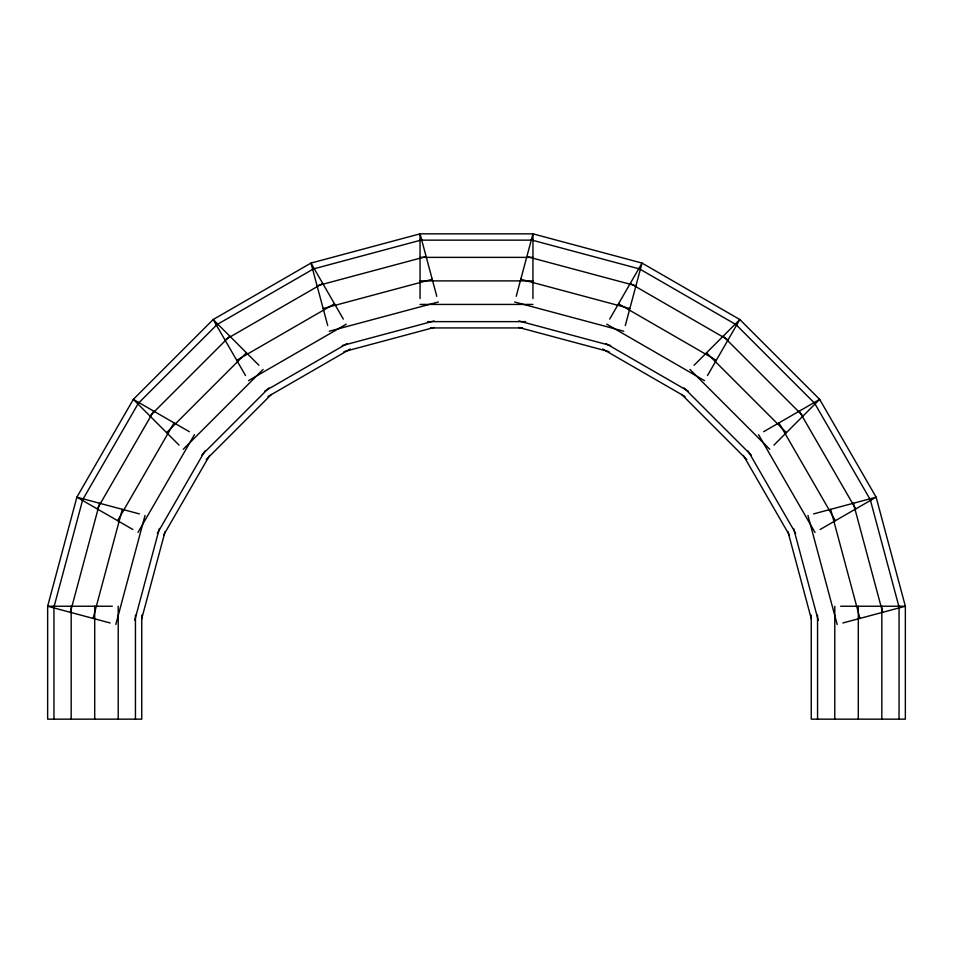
<?xml version="1.0" encoding="UTF-8"?>
<svg xmlns="http://www.w3.org/2000/svg" width="953" height="953" viewBox="0 0 953 953"><rect width="100%" height="100%" fill="white"/><g stroke="black" fill="none" stroke-linecap="round" stroke-linejoin="round"><path stroke-width="1.43" d="M53.737 607.871L82.959 498.8M70.367 612.326L99.6 503.255M93.096 618.414L122.318 509.343M115.813 624.501L145.047 515.43M134.766 620.343L159.377 528.498M141.616 619.105L165.072 531.571M516.216 296.335L532.953 233.842L642.024 263.076L739.826 319.529L819.663 399.378L876.129 497.168L905.35 606.239L905.35 719.158L811.253 719.158L811.253 615.15M625.287 325.557L642.024 263.076L609.682 319.1M82.339 500.313L138.793 402.523M97.254 508.926L153.707 411.136M117.624 520.695L174.077 422.906M137.994 532.453L194.448 434.663M157.364 533.346L204.907 450.995M163.571 535.205L209.624 455.427M707.471 375.553L739.826 319.529L694.07 365.273M137.792 403.834L217.641 323.984M149.966 416.008L229.816 336.159M166.608 432.65L246.446 352.801M183.238 449.28L263.088 369.43M201.714 455.153L268.96 387.919M206.182 459.608L271.307 394.471M773.919 445.122L819.663 399.378L763.639 431.721M216.331 324.985L314.121 268.532M224.944 339.899L322.733 283.446M236.701 360.282L334.491 303.816M248.471 380.652L346.261 324.187M264.803 391.111L347.142 343.556M267.948 396.567L350.299 349.024M820.104 529.511L876.129 497.168L813.636 513.905M312.596 269.163L421.667 239.93M317.063 285.793L426.134 256.571M323.15 308.522L432.221 279.289M329.238 331.239L438.309 302.018M342.306 345.57L434.151 320.958M343.938 351.657L434.354 327.427M842.857 622.976L905.35 606.239L840.653 606.239M420.047 240.144L532.953 240.144M420.047 257.37L532.953 257.37M420.047 280.897L532.953 280.897M420.047 304.424L532.953 304.424M427.468 321.637L525.532 321.637M430.446 327.939L522.554 327.939M112.347 606.239L47.65 606.239L47.65 719.158L141.747 719.158L141.747 615.15M531.333 239.93L640.404 269.163M526.866 256.571L635.937 285.793M520.779 279.289L629.85 308.522M514.691 302.018L623.762 331.239M518.849 320.958L610.694 345.57M518.646 327.427L609.062 351.657M139.364 513.905L76.871 497.168L47.65 606.239L110.143 622.976M638.879 268.532L736.669 324.985M630.267 283.446L728.056 339.899M618.509 303.816L716.299 360.282M606.739 324.187L704.529 380.652M605.858 343.556L688.197 391.111M602.701 349.024L685.052 396.567M189.361 431.721L133.337 399.378L76.871 497.168L132.896 529.511M735.359 323.984L815.208 403.834M723.184 336.159L803.034 416.008M706.554 352.801L786.392 432.65M689.912 369.43L769.762 449.28M684.04 387.919L751.286 455.153M681.693 394.471L746.818 459.608M258.93 365.273L213.174 319.529L133.337 399.378L179.081 445.122M814.207 402.523L870.661 500.313M799.293 411.136L855.746 508.926M778.923 422.906L835.376 520.695M758.552 434.663L815.006 532.453M748.093 450.995L795.636 533.346M743.376 455.427L789.429 535.205M343.318 319.1L310.976 263.076L213.174 319.529L245.529 375.553M870.041 498.8L899.263 607.871M853.4 503.255L882.633 612.326M830.682 509.343L859.904 618.414M807.953 515.43L837.187 624.501M793.623 528.498L818.234 620.343M787.928 531.571L811.384 619.105M436.784 296.335L420.047 233.842L310.976 263.076L327.713 325.557M899.048 606.239L899.048 719.158M881.823 606.239L881.823 719.158M858.296 606.239L858.296 719.158M834.78 606.239L834.78 719.158M817.555 615.15L817.555 719.158M532.953 298.539L532.953 233.842L420.047 233.842L420.047 298.539M135.445 615.15L135.445 719.158M118.22 606.239L118.22 719.158M94.704 606.239L94.704 719.158M71.177 606.239L71.177 719.158M53.952 606.239L53.952 719.158"/></g></svg>
